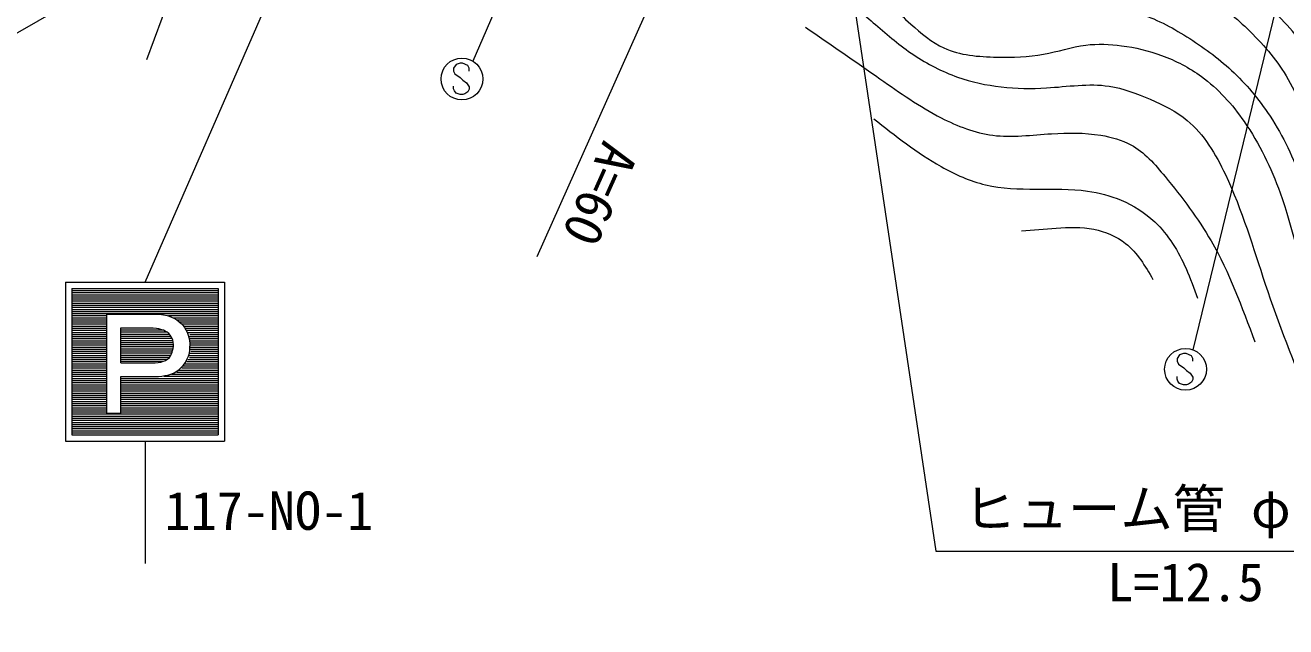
# Model space of a CAD drawing. Units: millimetres, scale not verified. Extents: x 40000 to 680000, y 20000 to 380000.
# Drawn here: x 371804 to 432080, y 240174 to 268921 of the extents above; entities that cross this region are included whole.
import ezdxf
from ezdxf.enums import TextEntityAlignment as Align

# ---------------------------------------------------------------- set-up
doc = ezdxf.new("R2010")
doc.units = ezdxf.units.MM
doc.header["$LTSCALE"] = 1000
for name, color, linetype, lineweight in [('M-BGD', 7, 'Continuous', 13), ('M-BMK-SRVR', 3, 'Continuous', 13), ('M-STR-STR3', 7, 'Continuous', 13), ('M-STR-STRC', 7, 'Continuous', 13), ('M-TTL-TXT', 7, 'Continuous', 13)]:
    doc.layers.add(name, color=color, linetype=linetype, lineweight=lineweight)
doc.styles.add('ＭＳ ゴシック', font='')
doc.styles.get('ＭＳ ゴシック').set_extended_font_data('MS Gothic')

msp = doc.modelspace()

# ---------------------------------------------------------------- linework, layer by layer
at = {"layer": 'M-BGD'}
for points, knots in [([(440622, 248095), (439973, 249078), (439323, 250061), (438761, 251094), (438244, 252045), (437800, 253037), (437432, 254056), (437149, 254840), (436911, 255640), (436711, 256448), (436447, 257513), (436251, 258593), (436065, 259675), (435904, 260615), (435752, 261557), (435534, 262485), (435327, 263366), (435060, 264236), (434698, 265067), (434159, 266306), (433410, 267458), (432534, 268484), (431848, 269288), (431086, 270014), (430256, 270686), (429280, 271477), (428212, 272195), (427029, 272547), (426285, 272768), (425496, 272844), (424713, 272889), (422884, 272992), (421088, 272920), (419245, 272965), (418172, 272990), (417082, 273056), (416094, 273420), (415285, 273718), (414545, 274216), (413853, 274749), (412784, 275573), (411832, 276480), (411044, 277635), (410542, 278370), (410107, 279205), (409411, 279609), (408843, 279939), (408103, 279982), (407362, 280025)], [0, 0, 0, 0, 1, 1, 1, 2, 2, 2, 3, 3, 3, 4, 4, 4, 5, 5, 5, 6, 6, 6, 7, 7, 7, 8, 8, 8, 9, 9, 9, 10, 10, 10, 11, 11, 11, 12, 12, 12, 13, 13, 13, 14, 14, 14, 15, 15, 15, 16, 16, 16, 16]), ([(401590, 273256), (402491, 273730), (403392, 274204), (404287, 274700), (404761, 274962), (405233, 275229), (405650, 275571), (406191, 276016), (406639, 276585), (407176, 277015), (407417, 277209), (407676, 277375), (407966, 277533), (408143, 277630), (408332, 277723), (408511, 277724), (408806, 277724), (409074, 277471), (409328, 277233), (409914, 276687), (410425, 276229), (410935, 275735), (411665, 275029), (412392, 274250), (413197, 273555), (413941, 272913), (414752, 272343), (415649, 272002), (416695, 271605), (417859, 271518), (419000, 271539), (420334, 271564), (421638, 271738), (422951, 271703), (423910, 271677), (424874, 271540), (425812, 271294), (426609, 271084), (427388, 270796), (428100, 270395), (428833, 269982), (429497, 269449), (430117, 268869), (430827, 268204), (431479, 267475), (431997, 266662), (432558, 265780), (432960, 264797), (433304, 263801), (434106, 261486), (434598, 259098), (435321, 256772), (435778, 255299), (436329, 253851), (436955, 252440), (437554, 251091), (438222, 249777), (438890, 248462)], [0, 0, 0, 0, 1, 1, 1, 2, 2, 2, 3, 3, 3, 4, 4, 4, 5, 5, 5, 6, 6, 6, 7, 7, 7, 8, 8, 8, 9, 9, 9, 10, 10, 10, 11, 11, 11, 12, 12, 12, 13, 13, 13, 14, 14, 14, 15, 15, 15, 16, 16, 16, 17, 17, 17, 18, 18, 18, 19, 19, 19, 19]), ([(403933, 272465), (404624, 272733), (405314, 273000), (405868, 273446), (406217, 273728), (406512, 274081), (406821, 274427), (407027, 274657), (407239, 274884), (407502, 275027), (407777, 275175), (408108, 275231), (408429, 275217), (408885, 275197), (409321, 275035), (409709, 274809), (410324, 274450), (410819, 273930), (411317, 273419), (411995, 272724), (412677, 272046), (413442, 271457), (414249, 270837), (415149, 270317), (416112, 269986), (417123, 269639), (418205, 269500), (419273, 269496), (420466, 269491), (421643, 269655), (422842, 269686), (423520, 269704), (424206, 269679), (424858, 269523), (425688, 269324), (426463, 268913), (427201, 268460), (427967, 267990), (428693, 267475), (429354, 266880), (430051, 266252), (430675, 265534), (431206, 264755), (431856, 263802), (432368, 262758), (432759, 261676), (433242, 260342), (433541, 258952), (433931, 257589), (434379, 256022), (434946, 254491), (435566, 252985), (436094, 251701), (436661, 250436), (437228, 249170)], [0, 0, 0, 0, 1, 1, 1, 2, 2, 2, 3, 3, 3, 4, 4, 4, 5, 5, 5, 6, 6, 6, 7, 7, 7, 8, 8, 8, 9, 9, 9, 10, 10, 10, 11, 11, 11, 12, 12, 12, 13, 13, 13, 14, 14, 14, 15, 15, 15, 16, 16, 16, 17, 17, 17, 18, 18, 18, 18]), ([(405241, 270994), (405863, 271361), (406485, 271727), (407121, 272084), (407660, 272387), (408209, 272682), (408810, 272820), (409113, 272889), (409430, 272918), (409737, 272874), (410160, 272814), (410565, 272617), (410908, 272356), (411451, 271945), (411839, 271378), (412271, 270858), (412837, 270176), (413480, 269575), (414151, 268978), (414643, 268540), (415150, 268103), (415731, 267834), (416497, 267479), (417392, 267416), (418265, 267398), (419025, 267381), (419768, 267399), (420499, 267534), (421172, 267659), (421834, 267883), (422515, 267970), (423082, 268042), (423661, 268018), (424231, 267943), (424883, 267857), (425523, 267705), (426139, 267479), (426816, 267232), (427464, 266896), (428046, 266471), (428846, 265887), (429521, 265136), (430089, 264319), (430820, 263269), (431375, 262109), (431806, 260913), (432429, 259184), (432792, 257379), (433277, 255600), (433730, 253939), (434288, 252300), (435075, 250778), (435324, 250298), (435595, 249829), (435865, 249361)], [0, 0, 0, 0, 1, 1, 1, 2, 2, 2, 3, 3, 3, 4, 4, 4, 5, 5, 5, 6, 6, 6, 7, 7, 7, 8, 8, 8, 9, 9, 9, 10, 10, 10, 11, 11, 11, 12, 12, 12, 13, 13, 13, 14, 14, 14, 15, 15, 15, 16, 16, 16, 17, 17, 17, 18, 18, 18, 18]), ([(406958, 270367), (407324, 270518), (407690, 270668), (408075, 270776), (408368, 270859), (408673, 270917), (408974, 270912), (409585, 270904), (410184, 270641), (410718, 270313), (411358, 269920), (411905, 269433), (412461, 268951), (413046, 268443), (413640, 267939), (414287, 267507), (414940, 267069), (415645, 266705), (416385, 266444), (417731, 265969), (419187, 265840), (420635, 265926), (421649, 265987), (422658, 266154), (423632, 266008), (424301, 265908), (424954, 265660), (425594, 265381), (426227, 265106), (426847, 264800), (427365, 264373), (428170, 263711), (428729, 262758), (429190, 261785), (430001, 260075), (430507, 258305), (431097, 256554), (431732, 254669), (432464, 252805), (433195, 250941)], [0, 0, 0, 0, 1, 1, 1, 2, 2, 2, 3, 3, 3, 4, 4, 4, 5, 5, 5, 6, 6, 6, 7, 7, 7, 8, 8, 8, 9, 9, 9, 10, 10, 10, 11, 11, 11, 12, 12, 12, 13, 13, 13, 13]), ([(409107, 268826), (410300, 268006), (411492, 267186), (412676, 266358), (413622, 265697), (414563, 265030), (415600, 264497), (416380, 264097), (417213, 263772), (418068, 263662), (418990, 263544), (419937, 263677), (420878, 263738), (421666, 263789), (422449, 263789), (423232, 263662), (423735, 263580), (424237, 263446), (424675, 263206), (425320, 262854), (425824, 262272), (426307, 261688), (427127, 260696), (427885, 259695), (428509, 258612), (429377, 257109), (429987, 255449), (430598, 253790)], [0, 0, 0, 0, 1, 1, 1, 2, 2, 2, 3, 3, 3, 4, 4, 4, 5, 5, 5, 6, 6, 6, 7, 7, 7, 8, 8, 8, 9, 9, 9, 9]), ([(412380, 264455), (413410, 263636), (414440, 262816), (415595, 262166), (416266, 261788), (416980, 261468), (417720, 261295), (419292, 260926), (420981, 261226), (422597, 260995), (423148, 260916), (423690, 260775), (424204, 260559), (424794, 260310), (425347, 259962), (425812, 259524), (426466, 258907), (426945, 258114), (427310, 257289), (427516, 256824), (427686, 256348), (427855, 255873)], [0, 0, 0, 0, 1, 1, 1, 2, 2, 2, 3, 3, 3, 4, 4, 4, 5, 5, 5, 6, 6, 6, 7, 7, 7, 7]), ([(419436, 259088), (419989, 259138), (420542, 259188), (421098, 259224), (421698, 259263), (422303, 259286), (422896, 259169), (423448, 259061), (423990, 258832), (424422, 258488), (424980, 258044), (425355, 257408), (425730, 256772)], [0, 0, 0, 0, 1, 1, 1, 2, 2, 2, 3, 3, 3, 4, 4, 4, 4])]:
    msp.add_open_spline(points, degree=3, knots=knots, dxfattribs=at)
at = {"layer": 'M-BMK-SRVR'}
for p, q in [((377612, 267284), (402534, 333942)), ((319850, 238976), (378773, 272782))]:
    msp.add_line(p, q, dxfattribs=at)
at = {"layer": 'M-STR-STR3'}
for p, q in [((408708, 288174), (415350, 243782)), ((415350, 243782), (439241, 243782))]:
    msp.add_line(p, q, dxfattribs=at)
at = {"layer": 'M-STR-STRC'}
for p, q in [((377532, 256643), (393156, 292360)), ((403040, 289836), (393203, 267210)), ((433218, 276344), (427633, 253416)), ((392405, 267049), (392281, 266865)), ((392597, 267115), (392405, 267049)), ((392718, 267112), (392597, 267115)), ((392968, 266994), (392718, 267112)), ((392281, 266865), (392284, 266733)), ((392284, 266733), (392347, 266604)), ((392347, 266604), (392602, 266422)), ((392602, 266422), (392731, 266291)), ((393032, 266862), (392968, 266994)), ((393032, 266733), (393032, 266862)), ((392284, 265885), (392281, 266006)), ((392323, 265783), (392284, 265885)), ((392731, 266291), (392910, 266175)), ((392910, 266175), (393037, 265975)), ((393032, 265864), (392971, 265732)), ((393037, 265975), (393032, 265864)), ((392408, 265672), (392323, 265783)), ((392594, 265611), (392408, 265672)), ((392729, 265611), (392594, 265611)), ((392829, 265640), (392729, 265611)), ((392971, 265732), (392829, 265640)), ((373732, 256643), (373732, 249043)), ((373732, 256643), (381332, 256643)), ((374032, 256343), (374032, 249343)), ((374032, 256343), (381032, 256343)), ((374032, 256243), (381032, 256243)), ((381032, 256343), (381032, 249343)), ((381332, 256643), (381332, 249043)), ((374032, 256143), (381032, 256143)), ((374032, 256043), (381032, 256043)), ((374032, 255943), (381032, 255943)), ((374032, 255843), (381032, 255843)), ((374032, 255743), (381032, 255743)), ((374032, 255643), (381032, 255643)), ((374032, 255543), (381032, 255543)), ((374032, 255443), (381032, 255443)), ((374032, 255343), (381032, 255343)), ((374032, 255243), (381032, 255243)), ((374032, 255143), (375689, 255143)), ((374032, 255143), (381032, 255143)), ((374032, 255043), (375689, 255043)), ((375689, 255116), (375689, 250386)), ((375689, 255116), (377928, 255116)), ((377928, 255116), (378229, 255110)), ((378229, 255110), (378412, 255085)), ((378412, 255085), (378595, 255056)), ((378595, 255056), (378764, 254991)), ((378656, 255043), (381032, 255043)), ((378764, 254991), (378918, 254917)), ((374032, 254943), (375689, 254943)), ((374032, 254843), (375689, 254843)), ((374032, 254743), (375689, 254743)), ((374032, 254643), (375689, 254643)), ((374032, 254543), (375689, 254543)), ((374032, 254443), (375689, 254443)), ((376378, 252785), (376378, 254461)), ((376378, 254461), (377922, 254461)), ((377922, 254461), (378080, 254441)), ((378080, 254441), (378179, 254426)), ((378179, 254426), (378273, 254401)), ((378273, 254401), (378387, 254371)), ((378387, 254371), (378452, 254342)), ((378863, 254943), (381032, 254943)), ((378918, 254917), (379052, 254837)), ((379044, 254843), (381032, 254843)), ((379052, 254837), (379166, 254748)), ((379166, 254748), (379260, 254664)), ((379171, 254743), (381032, 254743)), ((379260, 254664), (379354, 254565)), ((379279, 254643), (381032, 254643)), ((379354, 254565), (379423, 254475)), ((379371, 254543), (381032, 254543)), ((379423, 254475), (379488, 254371)), ((379468, 254443), (381032, 254443)), ((379488, 254371), (379547, 254247)), ((374032, 254343), (375689, 254343)), ((374032, 254243), (375689, 254243)), ((374032, 254143), (375689, 254143)), ((374032, 254043), (375689, 254043)), ((374032, 253943), (375689, 253943)), ((374032, 253843), (375689, 253843)), ((376378, 254361), (378427, 254361)), ((376378, 254261), (378588, 254261)), ((376378, 254161), (378687, 254161)), ((376378, 254061), (378767, 254061)), ((376378, 253961), (378824, 253961)), ((376378, 253861), (378862, 253861)), ((376378, 253761), (378882, 253761)), ((378452, 254342), (378516, 254307)), ((378516, 254307), (378586, 254262)), ((378586, 254262), (378640, 254218)), ((378640, 254218), (378685, 254163)), ((378685, 254163), (378739, 254109)), ((378833, 253945), (378739, 254109)), ((378858, 253871), (378833, 253945)), ((378883, 253757), (378858, 253871)), ((379505, 254343), (381032, 254343)), ((379547, 254247), (379602, 254113)), ((379549, 254243), (381032, 254243)), ((379602, 254113), (379632, 253995)), ((379619, 254043), (381032, 254043)), ((379632, 253995), (379661, 253856)), ((379661, 253856), (379671, 253717)), ((379664, 253843), (381032, 253843)), ((379671, 254143), (381032, 254143)), ((379671, 253943), (381032, 253943)), ((374032, 253743), (375689, 253743)), ((374032, 253643), (375689, 253643)), ((374032, 253543), (375689, 253543)), ((374032, 253443), (375689, 253443)), ((374032, 253343), (375689, 253343)), ((374032, 253243), (375689, 253243)), ((376378, 253661), (378893, 253661)), ((376378, 253561), (378887, 253561)), ((376378, 253461), (378875, 253461)), ((376378, 253361), (378849, 253361)), ((376378, 253261), (378821, 253261)), ((376378, 253161), (378776, 253161)), ((378754, 253117), (378804, 253216)), ((378804, 253216), (378833, 253290)), ((378833, 253290), (378853, 253380)), ((378853, 253380), (378878, 253474)), ((378878, 253474), (378888, 253568)), ((378893, 253657), (378883, 253757)), ((378888, 253568), (378893, 253657)), ((379612, 253102), (379652, 253251)), ((379652, 253251), (379671, 253390)), ((379669, 253743), (381032, 253743)), ((379671, 253717), (379671, 253588)), ((379671, 253643), (381032, 253643)), ((379671, 253390), (379671, 253588)), ((379671, 253543), (381032, 253543)), ((379671, 253443), (381032, 253443)), ((379678, 253243), (381032, 253243)), ((379725, 253343), (381032, 253343)), ((427003, 253175), (426879, 252990)), ((427195, 253241), (427003, 253175)), ((427316, 253238), (427195, 253241)), ((427566, 253119), (427316, 253238)), ((374032, 253143), (375689, 253143)), ((374032, 253043), (375689, 253043)), ((374032, 252943), (375689, 252943)), ((374032, 252843), (375689, 252843)), ((374032, 252743), (375689, 252743)), ((374032, 252643), (375689, 252643)), ((376378, 253061), (378713, 253061)), ((376378, 252961), (378606, 252961)), ((376378, 252861), (378395, 252861)), ((376378, 252785), (377805, 252785)), ((377805, 252785), (378010, 252790)), ((378010, 252790), (378154, 252800)), ((378154, 252800), (378283, 252824)), ((378283, 252824), (378422, 252869)), ((378422, 252869), (378511, 252904)), ((378511, 252904), (378610, 252963)), ((378610, 252963), (378700, 253048)), ((378700, 253048), (378754, 253117)), ((379171, 252463), (379265, 252557)), ((379265, 252557), (379364, 252666)), ((379351, 252643), (381032, 252643)), ((379364, 252666), (379468, 252800)), ((379434, 252743), (381032, 252743)), ((379468, 252800), (379537, 252943)), ((379525, 252843), (381032, 252843)), ((379537, 252943), (379612, 253102)), ((379580, 252943), (381032, 252943)), ((379631, 253143), (381032, 253143)), ((379658, 253043), (381032, 253043)), ((426879, 252990), (426882, 252859)), ((426882, 252859), (426945, 252730)), ((426945, 252730), (427200, 252548)), ((427630, 252988), (427566, 253119)), ((427630, 252859), (427630, 252988)), ((374032, 252543), (375689, 252543)), ((374032, 252443), (375689, 252443)), ((374032, 252343), (375689, 252343)), ((374032, 252243), (375689, 252243)), ((374032, 252143), (375689, 252143)), ((374032, 252043), (375689, 252043)), ((376378, 250386), (376378, 252140)), ((376378, 252140), (377886, 252140)), ((376378, 252043), (381032, 252043)), ((377886, 252140), (378184, 252140)), ((378184, 252140), (378343, 252155)), ((378343, 252155), (378486, 252175)), ((378434, 252143), (381032, 252143)), ((378486, 252175), (378625, 252205)), ((378625, 252205), (378764, 252249)), ((378764, 252249), (378923, 252314)), ((378805, 252243), (381032, 252243)), ((378923, 252314), (379052, 252383)), ((379052, 252383), (379171, 252463)), ((379056, 252343), (381032, 252343)), ((379142, 252443), (381032, 252443)), ((379292, 252543), (381032, 252543)), ((426882, 252011), (426879, 252132)), ((426921, 251908), (426882, 252011)), ((427200, 252548), (427329, 252416)), ((427329, 252416), (427508, 252300)), ((427508, 252300), (427635, 252100)), ((427630, 251990), (427569, 251858)), ((427635, 252100), (427630, 251990)), ((374032, 251943), (375689, 251943)), ((374032, 251843), (375689, 251843)), ((374032, 251743), (375689, 251743)), ((374032, 251643), (375689, 251643)), ((374032, 251543), (375689, 251543)), ((374032, 251443), (375689, 251443)), ((376378, 251943), (381032, 251943)), ((376378, 251843), (381032, 251843)), ((376378, 251743), (381032, 251743)), ((376378, 251643), (381032, 251643)), ((376378, 251543), (381032, 251543)), ((376378, 251443), (381032, 251443)), ((427005, 251797), (426921, 251908)), ((427192, 251737), (427005, 251797)), ((427327, 251737), (427192, 251737)), ((427427, 251766), (427327, 251737)), ((427569, 251858), (427427, 251766)), ((374032, 251343), (375689, 251343)), ((374032, 251243), (375689, 251243)), ((374032, 251143), (375689, 251143)), ((374032, 251043), (375689, 251043)), ((374032, 250943), (375689, 250943)), ((374032, 250843), (375689, 250843)), ((376378, 251343), (381032, 251343)), ((376378, 251243), (381032, 251243)), ((376378, 251143), (381032, 251143)), ((376378, 251043), (381032, 251043)), ((376378, 250943), (381032, 250943)), ((376378, 250843), (381032, 250843)), ((374032, 250743), (375689, 250743)), ((374032, 250643), (375689, 250643)), ((374032, 250543), (375689, 250543)), ((374032, 250443), (375689, 250443)), ((374032, 250343), (381032, 250343)), ((374032, 250243), (381032, 250243)), ((375689, 250386), (376378, 250386)), ((376378, 250743), (381032, 250743)), ((376378, 250643), (381032, 250643)), ((376378, 250543), (381032, 250543)), ((376378, 250443), (381032, 250443)), ((374032, 250143), (381032, 250143)), ((374032, 250043), (381032, 250043)), ((374032, 249943), (381032, 249943)), ((374032, 249843), (381032, 249843)), ((374032, 249743), (381032, 249743)), ((374032, 249643), (381032, 249643)), ((374032, 249543), (381032, 249543)), ((373732, 249043), (381332, 249043)), ((374032, 249443), (381032, 249443)), ((374032, 249343), (381032, 249343)), ((377532, 249043), (377532, 243204))]:
    msp.add_line(p, q, dxfattribs=at)
for centre in [(392688, 266352), (427286, 252478)]:
    msp.add_circle(centre, 1000, dxfattribs=at)
at = {"layer": 'M-TTL-TXT'}
msp.add_line((396277, 257863), (411129, 291062), dxfattribs=at)

# ---------------------------------------------------------------- texts
at = {"layer": 'M-STR-STR3', "style": 'ＭＳ ゴシック'}
for s, p in [('ヒューム管 φ1000', (416670, 244356)), ('L=12.5', (423545, 240844))]:
    msp.add_text(s, height=1833, dxfattribs=at).set_placement(p, align=Align.BOTTOM_LEFT)
at = {"layer": 'M-STR-STRC', "style": 'ＭＳ ゴシック'}
msp.add_text('117-NO-1', height=1833, dxfattribs=at).set_placement((378468, 244256), align=Align.BOTTOM_LEFT)
at = {"layer": 'M-TTL-TXT', "style": 'ＭＳ ゴシック'}
msp.add_text('A=60', height=1833, rotation=245.936, dxfattribs=at).set_placement((400311, 263116), align=Align.MIDDLE_LEFT)

doc.saveas('drawing.dxf')
